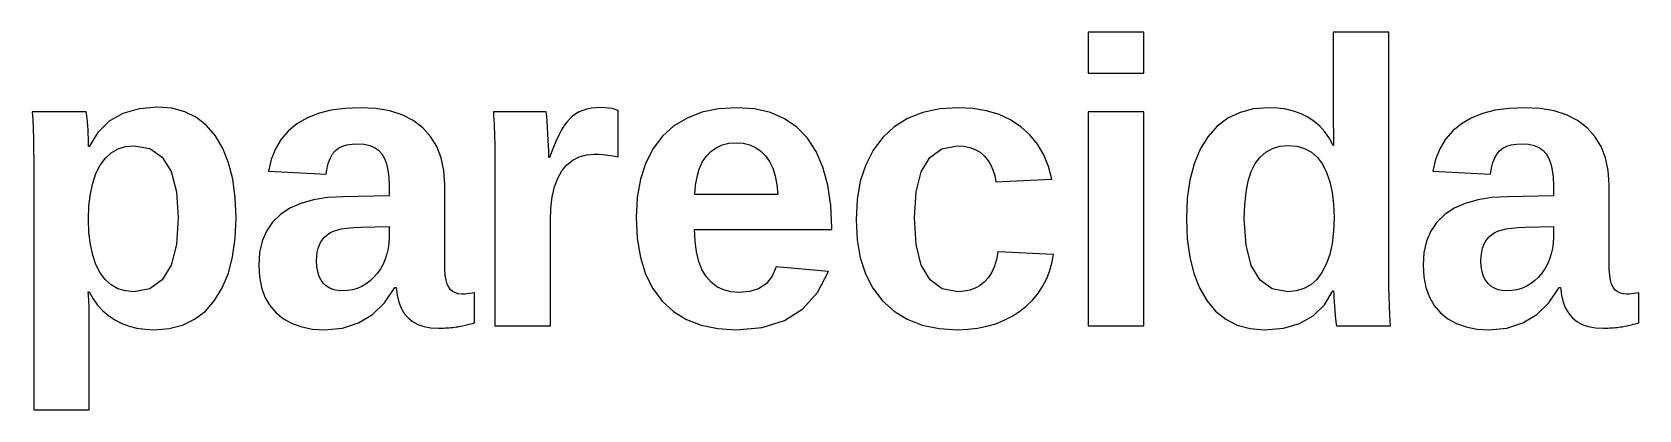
# Model space of a CAD drawing. Header units: metres. Extents: x 20 to 218, y 34 to 187.
# Drawn here: x 174.33 to 218.45, y 118.37 to 128.73 of the extents above; entities that cross this region are included whole.
import ezdxf

# ---------------------------------------------------------------- set-up
doc = ezdxf.new("R2010")
doc.units = ezdxf.units.M

msp = doc.modelspace()

# ---------------------------------------------------------------- linework, layer by layer
for p, q in [((204.857, 128.729), (203.332, 128.729)), ((203.332, 128.729), (203.332, 127.606)), ((204.857, 127.606), (204.857, 128.729)), ((211.582, 128.729), (210.058, 128.729)), ((210.058, 128.729), (210.058, 126.586)), ((211.582, 121.958), (211.582, 128.729)), ((203.332, 127.606), (204.857, 127.606)), ((177.269, 126.629), (176.825, 126.5)), ((177.779, 126.673), (177.269, 126.629)), ((178.171, 126.641), (177.779, 126.673)), ((178.526, 126.546), (178.171, 126.641)), ((182.922, 126.639), (182.537, 126.586)), ((183.344, 126.656), (182.922, 126.639)), ((183.769, 126.634), (183.344, 126.656)), ((184.152, 126.569), (183.769, 126.634)), ((189.562, 126.618), (189.452, 126.584)), ((189.681, 126.642), (189.562, 126.618)), ((189.81, 126.657), (189.681, 126.642)), ((189.948, 126.662), (189.81, 126.657)), ((190.061, 126.658), (189.948, 126.662)), ((190.164, 126.649), (190.061, 126.658)), ((190.259, 126.632), (190.164, 126.649)), ((190.344, 126.61), (190.259, 126.632)), ((193.183, 126.625), (192.725, 126.531)), ((193.688, 126.656), (193.183, 126.625)), ((194.17, 126.623), (193.688, 126.656)), ((194.604, 126.522), (194.17, 126.623)), ((199.252, 126.624), (198.788, 126.527)), ((199.766, 126.656), (199.252, 126.624)), ((200.166, 126.635), (199.766, 126.656)), ((200.538, 126.573), (200.166, 126.635)), ((207.872, 126.625), (207.499, 126.529)), ((208.284, 126.656), (207.872, 126.625)), ((208.526, 126.646), (208.284, 126.656)), ((208.756, 126.615), (208.526, 126.646)), ((208.971, 126.563), (208.756, 126.615)), ((214.891, 126.639), (214.506, 126.586)), ((215.313, 126.656), (214.891, 126.639)), ((215.738, 126.634), (215.313, 126.656)), ((216.121, 126.569), (215.738, 126.634)), ((175.816, 126.548), (174.334, 126.548)), ((174.334, 126.548), (174.35, 126.327)), ((174.35, 126.327), (174.362, 126.082)), ((175.826, 126.501), (175.816, 126.548)), ((175.836, 126.439), (175.826, 126.501)), ((175.845, 126.362), (175.836, 126.439)), ((175.854, 126.27), (175.845, 126.362)), ((175.862, 126.163), (175.854, 126.27)), ((176.45, 126.284), (176.142, 125.982)), ((176.825, 126.5), (176.45, 126.284)), ((178.844, 126.388), (178.526, 126.546)), ((179.125, 126.167), (178.844, 126.388)), ((181.605, 126.214), (181.37, 126.021)), ((181.879, 126.373), (181.605, 126.214)), ((182.189, 126.497), (181.879, 126.373)), ((182.537, 126.586), (182.189, 126.497)), ((184.495, 126.459), (184.152, 126.569)), ((184.797, 126.306), (184.495, 126.459)), ((185.058, 126.108), (184.797, 126.306)), ((188.451, 126.548), (186.997, 126.548)), ((186.997, 126.548), (187.004, 126.445)), ((187.004, 126.445), (187.01, 126.336)), ((187.01, 126.336), (187.016, 126.222)), ((187.016, 126.222), (187.021, 126.102)), ((188.458, 126.493), (188.451, 126.548)), ((188.466, 126.406), (188.458, 126.493)), ((188.474, 126.287), (188.466, 126.406)), ((188.484, 126.136), (188.474, 126.287)), ((189.011, 126.261), (188.939, 126.165)), ((189.089, 126.346), (189.011, 126.261)), ((189.171, 126.421), (189.089, 126.346)), ((189.259, 126.486), (189.171, 126.421)), ((189.352, 126.54), (189.259, 126.486)), ((189.452, 126.584), (189.352, 126.54)), ((190.42, 126.58), (190.344, 126.61)), ((190.42, 125.306), (190.42, 126.58)), ((192.316, 126.375), (191.956, 126.156)), ((192.725, 126.531), (192.316, 126.375)), ((194.99, 126.355), (194.604, 126.522)), ((195.329, 126.12), (194.99, 126.355)), ((198.372, 126.364), (198.006, 126.137)), ((198.788, 126.527), (198.372, 126.364)), ((200.881, 126.469), (200.538, 126.573)), ((201.195, 126.323), (200.881, 126.469)), ((201.48, 126.136), (201.195, 126.323)), ((204.857, 126.548), (203.332, 126.548)), ((203.332, 126.548), (203.332, 120.678)), ((204.857, 120.678), (204.857, 126.548)), ((207.165, 126.37), (206.871, 126.148)), ((207.499, 126.529), (207.165, 126.37)), ((209.173, 126.49), (208.971, 126.563)), ((209.361, 126.396), (209.173, 126.49)), ((209.533, 126.282), (209.361, 126.396)), ((209.69, 126.147), (209.533, 126.282)), ((210.058, 126.586), (210.069, 125.62)), ((213.575, 126.214), (213.339, 126.021)), ((213.848, 126.373), (213.575, 126.214)), ((214.159, 126.497), (213.848, 126.373)), ((214.506, 126.586), (214.159, 126.497)), ((216.464, 126.459), (216.121, 126.569)), ((216.766, 126.306), (216.464, 126.459)), ((217.028, 126.108), (216.766, 126.306)), ((174.362, 126.082), (174.371, 125.812)), ((174.371, 125.812), (174.376, 125.517)), ((175.868, 126.048), (175.862, 126.163)), ((175.874, 125.933), (175.868, 126.048)), ((175.878, 125.82), (175.874, 125.933)), ((175.88, 125.706), (175.878, 125.82)), ((176.142, 125.982), (175.902, 125.593)), ((179.369, 125.883), (179.125, 126.167)), ((179.572, 125.541), (179.369, 125.883)), ((181.174, 125.794), (181.017, 125.534)), ((181.37, 126.021), (181.174, 125.794)), ((185.275, 125.871), (185.058, 126.108)), ((185.444, 125.596), (185.275, 125.871)), ((187.021, 126.102), (187.027, 125.976)), ((187.027, 125.976), (187.032, 125.84)), ((187.032, 125.84), (187.036, 125.692)), ((188.494, 125.954), (188.484, 126.136)), ((188.504, 125.769), (188.494, 125.954)), ((188.512, 125.61), (188.504, 125.769)), ((188.713, 125.731), (188.63, 125.527)), ((188.793, 125.905), (188.713, 125.731)), ((188.868, 126.05), (188.793, 125.905)), ((188.939, 126.165), (188.868, 126.05)), ((191.643, 125.875), (191.383, 125.536)), ((191.956, 126.156), (191.643, 125.875)), ((195.619, 125.818), (195.329, 126.12)), ((195.86, 125.452), (195.619, 125.818)), ((197.688, 125.845), (197.425, 125.495)), ((198.006, 126.137), (197.688, 125.845)), ((201.731, 125.911), (201.48, 126.136)), ((201.942, 125.656), (201.731, 125.911)), ((206.616, 125.862), (206.404, 125.517)), ((206.871, 126.148), (206.616, 125.862)), ((209.829, 125.992), (209.69, 126.147)), ((209.952, 125.816), (209.829, 125.992)), ((210.058, 125.62), (209.952, 125.816)), ((213.143, 125.794), (212.986, 125.534)), ((213.339, 126.021), (213.143, 125.794)), ((217.244, 125.871), (217.028, 126.108)), ((217.413, 125.596), (217.244, 125.871)), ((174.376, 125.517), (174.378, 125.197)), ((175.881, 125.593), (175.88, 125.706)), ((175.902, 125.593), (175.881, 125.593)), ((176.344, 125.274), (176.507, 125.423)), ((176.507, 125.423), (176.693, 125.53)), ((176.693, 125.53), (176.902, 125.593)), ((176.902, 125.593), (177.134, 125.615)), ((177.134, 125.615), (177.569, 125.536)), ((177.569, 125.536), (177.908, 125.299)), ((177.908, 125.299), (178.15, 124.904)), ((179.73, 125.145), (179.572, 125.541)), ((181.017, 125.534), (180.9, 125.241)), ((182.523, 125.282), (182.585, 125.389)), ((182.585, 125.389), (182.658, 125.476)), ((182.658, 125.476), (182.746, 125.546)), ((182.746, 125.546), (182.852, 125.6)), ((182.852, 125.6), (182.976, 125.638)), ((182.976, 125.638), (183.119, 125.661)), ((183.119, 125.661), (183.279, 125.669)), ((183.279, 125.669), (183.451, 125.658)), ((183.451, 125.658), (183.603, 125.624)), ((183.603, 125.624), (183.734, 125.568)), ((183.734, 125.568), (183.845, 125.49)), ((183.845, 125.49), (183.935, 125.39)), ((183.935, 125.39), (184.008, 125.266)), ((185.564, 125.285), (185.444, 125.596)), ((187.036, 125.692), (187.038, 125.531)), ((187.038, 125.531), (187.04, 125.357)), ((187.04, 125.357), (187.04, 125.17)), ((188.517, 125.478), (188.512, 125.61)), ((188.52, 125.373), (188.517, 125.478)), ((188.522, 125.295), (188.52, 125.373)), ((188.543, 125.295), (188.522, 125.295)), ((188.63, 125.527), (188.543, 125.295)), ((189.177, 125.221), (189.354, 125.313)), ((189.354, 125.313), (189.552, 125.368)), ((189.552, 125.368), (189.769, 125.387)), ((189.769, 125.387), (189.886, 125.384)), ((189.886, 125.384), (190.009, 125.374)), ((190.009, 125.374), (190.139, 125.358)), ((190.139, 125.358), (190.276, 125.335)), ((190.276, 125.335), (190.42, 125.306)), ((191.383, 125.536), (191.181, 125.143)), ((192.734, 125.16), (192.839, 125.322)), ((192.839, 125.322), (192.965, 125.457)), ((192.965, 125.457), (193.111, 125.561)), ((193.111, 125.561), (193.276, 125.636)), ((193.276, 125.636), (193.461, 125.681)), ((193.461, 125.681), (193.666, 125.696)), ((193.666, 125.696), (193.86, 125.682)), ((193.86, 125.682), (194.037, 125.639)), ((194.037, 125.639), (194.198, 125.568)), ((194.198, 125.568), (194.342, 125.469)), ((194.342, 125.469), (194.469, 125.341)), ((194.469, 125.341), (194.578, 125.184)), ((196.047, 125.023), (195.86, 125.452)), ((197.425, 125.495), (197.22, 125.094)), ((198.745, 124.9), (198.98, 125.294)), ((198.98, 125.294), (199.31, 125.531)), ((199.31, 125.531), (199.734, 125.609)), ((199.734, 125.609), (199.916, 125.599)), ((199.916, 125.599), (200.081, 125.566)), ((200.081, 125.566), (200.228, 125.513)), ((200.228, 125.513), (200.359, 125.437)), ((200.359, 125.437), (200.471, 125.341)), ((200.471, 125.341), (200.568, 125.226)), ((202.113, 125.368), (201.942, 125.656)), ((202.243, 125.049), (202.113, 125.368)), ((206.404, 125.517), (206.239, 125.119)), ((207.915, 125.124), (208.047, 125.302)), ((208.047, 125.302), (208.204, 125.441)), ((208.204, 125.441), (208.386, 125.541)), ((208.386, 125.541), (208.594, 125.6)), ((208.594, 125.6), (208.826, 125.62)), ((208.826, 125.62), (209.062, 125.6)), ((209.062, 125.6), (209.273, 125.538)), ((209.273, 125.538), (209.46, 125.436)), ((209.46, 125.436), (209.623, 125.292)), ((209.623, 125.292), (209.762, 125.108)), ((210.069, 125.62), (210.058, 125.62)), ((212.986, 125.534), (212.869, 125.241)), ((214.492, 125.282), (214.554, 125.389)), ((214.554, 125.389), (214.627, 125.476)), ((214.627, 125.476), (214.715, 125.546)), ((214.715, 125.546), (214.821, 125.6)), ((214.821, 125.6), (214.946, 125.638)), ((214.946, 125.638), (215.088, 125.661)), ((215.088, 125.661), (215.248, 125.669)), ((215.248, 125.669), (215.42, 125.658)), ((215.42, 125.658), (215.572, 125.624)), ((215.572, 125.624), (215.703, 125.568)), ((215.703, 125.568), (215.814, 125.49)), ((215.814, 125.49), (215.905, 125.39)), ((215.905, 125.39), (215.977, 125.266)), ((217.533, 125.285), (217.413, 125.596)), ((174.378, 125.197), (174.378, 118.372)), ((175.997, 124.59), (176.087, 124.853)), ((176.087, 124.853), (176.203, 125.083)), ((176.203, 125.083), (176.344, 125.274)), ((178.15, 124.904), (178.295, 124.351)), ((179.843, 124.697), (179.73, 125.145)), ((180.9, 125.241), (180.821, 124.915)), ((180.821, 124.915), (182.411, 124.839)), ((182.411, 124.839), (182.436, 125.007)), ((182.436, 125.007), (182.474, 125.154)), ((182.474, 125.154), (182.523, 125.282)), ((184.008, 125.266), (184.064, 125.119)), ((184.064, 125.119), (184.104, 124.948)), ((184.104, 124.948), (184.128, 124.753)), ((185.636, 124.937), (185.564, 125.285)), ((185.661, 124.551), (185.636, 124.937)), ((187.04, 125.17), (187.04, 120.678)), ((188.768, 124.723), (188.882, 124.926)), ((188.882, 124.926), (189.019, 125.092)), ((189.019, 125.092), (189.177, 125.221)), ((191.181, 125.143), (191.037, 124.696)), ((192.589, 124.765), (192.651, 124.975)), ((192.651, 124.975), (192.734, 125.16)), ((194.578, 125.184), (194.667, 125)), ((194.667, 125), (194.736, 124.786)), ((196.18, 124.532), (196.047, 125.023)), ((197.22, 125.094), (197.073, 124.641)), ((198.603, 124.349), (198.745, 124.9)), ((200.568, 125.226), (200.648, 125.097)), ((200.648, 125.097), (200.714, 124.953)), ((200.714, 124.953), (200.763, 124.795)), ((202.332, 124.698), (202.243, 125.049)), ((206.239, 125.119), (206.121, 124.669)), ((207.724, 124.643), (207.807, 124.904)), ((207.807, 124.904), (207.915, 125.124)), ((209.762, 125.108), (209.876, 124.885)), ((209.876, 124.885), (209.965, 124.628)), ((212.869, 125.241), (212.791, 124.915)), ((212.791, 124.915), (214.38, 124.839)), ((214.38, 124.839), (214.406, 125.007)), ((214.406, 125.007), (214.443, 125.154)), ((214.443, 125.154), (214.492, 125.282)), ((215.977, 125.266), (216.033, 125.119)), ((216.033, 125.119), (216.073, 124.948)), ((216.073, 124.948), (216.097, 124.753)), ((217.606, 124.937), (217.533, 125.285)), ((217.63, 124.551), (217.606, 124.937)), ((175.932, 124.293), (175.997, 124.59)), ((179.91, 124.195), (179.843, 124.697)), ((184.128, 124.753), (184.136, 124.535)), ((184.136, 124.535), (184.136, 124.237)), ((185.661, 122.414), (185.661, 124.551)), ((188.616, 124.212), (188.679, 124.486)), ((188.679, 124.486), (188.768, 124.723)), ((191.037, 124.696), (190.95, 124.195)), ((192.533, 124.275), (192.55, 124.532)), ((192.55, 124.532), (192.589, 124.765)), ((194.736, 124.786), (194.784, 124.545)), ((194.784, 124.545), (194.811, 124.275)), ((196.26, 123.979), (196.18, 124.532)), ((197.073, 124.641), (196.985, 124.136)), ((200.763, 124.795), (200.797, 124.622)), ((200.797, 124.622), (202.332, 124.698)), ((206.121, 124.669), (206.051, 124.165)), ((207.664, 124.34), (207.724, 124.643)), ((209.965, 124.628), (210.029, 124.335)), ((216.097, 124.753), (216.105, 124.535)), ((216.105, 124.535), (216.105, 124.237)), ((217.63, 122.414), (217.63, 124.551)), ((175.893, 123.962), (175.932, 124.293)), ((178.295, 124.351), (178.344, 123.64)), ((179.933, 123.64), (179.91, 124.195)), ((181.71, 124.034), (181.409, 123.899)), ((182.055, 124.132), (181.71, 124.034)), ((182.442, 124.192), (182.055, 124.132)), ((182.872, 124.215), (182.442, 124.192)), ((184.136, 124.237), (182.872, 124.215)), ((188.578, 123.903), (188.616, 124.212)), ((190.95, 124.195), (190.921, 123.64)), ((194.811, 124.275), (192.533, 124.275)), ((196.287, 123.363), (196.26, 123.979)), ((196.985, 124.136), (196.956, 123.58)), ((198.556, 123.64), (198.603, 124.349)), ((206.051, 124.165), (206.027, 123.608)), ((207.616, 123.608), (207.628, 123.995)), ((207.628, 123.995), (207.664, 124.34)), ((210.029, 124.335), (210.067, 124.008)), ((210.067, 124.008), (210.079, 123.645)), ((213.68, 124.034), (213.378, 123.899)), ((214.024, 124.132), (213.68, 124.034)), ((214.411, 124.192), (214.024, 124.132)), ((214.841, 124.215), (214.411, 124.192)), ((216.105, 124.237), (214.841, 124.215)), ((175.881, 123.597), (175.893, 123.962)), ((175.893, 123.234), (175.881, 123.597)), ((178.344, 123.64), (178.295, 122.91)), ((179.909, 123.079), (179.933, 123.64)), ((181.15, 123.727), (180.936, 123.518)), ((181.409, 123.899), (181.15, 123.727)), ((188.565, 123.559), (188.578, 123.903)), ((188.565, 120.678), (188.565, 123.559)), ((190.921, 123.64), (190.95, 123.068)), ((196.956, 123.58), (196.985, 123.037)), ((198.604, 122.91), (198.556, 123.64)), ((206.027, 123.608), (206.049, 123.058)), ((207.664, 122.889), (207.616, 123.608)), ((210.079, 123.645), (210.066, 123.273)), ((213.119, 123.727), (212.905, 123.518)), ((213.378, 123.899), (213.119, 123.727)), ((175.932, 122.906), (175.893, 123.234)), ((180.769, 123.275), (180.651, 122.998)), ((180.936, 123.518), (180.769, 123.275)), ((182.313, 123.052), (182.372, 123.118)), ((182.372, 123.118), (182.44, 123.176)), ((182.44, 123.176), (182.516, 123.226)), ((182.516, 123.226), (182.601, 123.268)), ((182.601, 123.268), (182.702, 123.303)), ((182.702, 123.303), (182.828, 123.333)), ((182.828, 123.333), (182.979, 123.356)), ((182.979, 123.356), (183.155, 123.373)), ((183.155, 123.373), (183.355, 123.385)), ((183.355, 123.385), (184.136, 123.396)), ((184.136, 123.098), (184.129, 122.945)), ((184.136, 123.396), (184.136, 123.098)), ((192.534, 122.994), (192.522, 123.32)), ((192.522, 123.32), (196.287, 123.32)), ((196.287, 123.32), (196.287, 123.363)), ((210.066, 123.273), (210.026, 122.936)), ((212.739, 123.275), (212.62, 122.998)), ((212.905, 123.518), (212.739, 123.275)), ((214.282, 123.052), (214.341, 123.118)), ((214.341, 123.118), (214.409, 123.176)), ((214.409, 123.176), (214.485, 123.226)), ((214.485, 123.226), (214.57, 123.268)), ((214.57, 123.268), (214.671, 123.303)), ((214.671, 123.303), (214.797, 123.333)), ((214.797, 123.333), (214.948, 123.356)), ((214.948, 123.356), (215.124, 123.373)), ((215.124, 123.373), (215.324, 123.385)), ((215.324, 123.385), (216.105, 123.396)), ((216.105, 123.098), (216.099, 122.945)), ((216.105, 123.396), (216.105, 123.098)), ((175.997, 122.613), (175.932, 122.906)), ((178.295, 122.91), (178.148, 122.342)), ((179.839, 122.571), (179.909, 123.079)), ((180.579, 122.685), (180.556, 122.338)), ((180.651, 122.998), (180.579, 122.685)), ((182.15, 122.582), (182.164, 122.697)), ((182.164, 122.697), (182.187, 122.801)), ((182.187, 122.801), (182.22, 122.895)), ((182.22, 122.895), (182.262, 122.978)), ((182.262, 122.978), (182.313, 123.052)), ((184.076, 122.65), (184.029, 122.507)), ((184.109, 122.796), (184.076, 122.65)), ((184.129, 122.945), (184.109, 122.796)), ((190.95, 123.068), (191.035, 122.553)), ((192.573, 122.702), (192.534, 122.994)), ((192.636, 122.443), (192.573, 122.702)), ((196.985, 123.037), (197.072, 122.544)), ((198.748, 122.342), (198.604, 122.91)), ((200.846, 122.702), (200.809, 122.495)), ((202.376, 122.631), (200.846, 122.702)), ((206.049, 123.058), (206.116, 122.559)), ((207.808, 122.33), (207.664, 122.889)), ((210.026, 122.936), (209.96, 122.635)), ((212.549, 122.685), (212.525, 122.338)), ((212.62, 122.998), (212.549, 122.685)), ((214.119, 122.582), (214.133, 122.697)), ((214.133, 122.697), (214.156, 122.801)), ((214.156, 122.801), (214.189, 122.895)), ((214.189, 122.895), (214.231, 122.978)), ((214.231, 122.978), (214.282, 123.052)), ((216.045, 122.65), (215.998, 122.507)), ((216.078, 122.796), (216.045, 122.65)), ((216.099, 122.945), (216.078, 122.796)), ((176.087, 122.354), (175.997, 122.613)), ((176.203, 122.129), (176.087, 122.354)), ((178.148, 122.342), (177.904, 121.936)), ((179.721, 122.117), (179.839, 122.571)), ((180.556, 122.338), (180.575, 122.017)), ((182.145, 122.457), (182.15, 122.582)), ((182.153, 122.299), (182.145, 122.457)), ((182.176, 122.158), (182.153, 122.299)), ((183.896, 122.236), (183.813, 122.116)), ((183.968, 122.368), (183.896, 122.236)), ((184.029, 122.507), (183.968, 122.368)), ((185.665, 122.229), (185.661, 122.414)), ((185.678, 122.068), (185.665, 122.229)), ((191.035, 122.553), (191.177, 122.096)), ((192.725, 122.218), (192.636, 122.443)), ((192.839, 122.026), (192.725, 122.218)), ((194.762, 122.289), (194.654, 122.037)), ((196.2, 122.164), (194.762, 122.289)), ((197.072, 122.544), (197.218, 122.1)), ((198.988, 121.936), (198.748, 122.342)), ((200.754, 122.31), (200.681, 122.147)), ((200.809, 122.495), (200.754, 122.31)), ((202.268, 122.17), (202.332, 122.395)), ((202.332, 122.395), (202.376, 122.631)), ((206.116, 122.559), (206.228, 122.112)), ((208.048, 121.931), (207.808, 122.33)), ((209.868, 122.369), (209.748, 122.14)), ((209.96, 122.635), (209.868, 122.369)), ((212.525, 122.338), (212.544, 122.017)), ((214.114, 122.457), (214.119, 122.582)), ((214.122, 122.299), (214.114, 122.457)), ((214.145, 122.158), (214.122, 122.299)), ((215.865, 122.236), (215.782, 122.116)), ((215.937, 122.368), (215.865, 122.236)), ((215.998, 122.507), (215.937, 122.368)), ((217.634, 122.229), (217.63, 122.414)), ((217.648, 122.068), (217.634, 122.229)), ((176.343, 121.943), (176.203, 122.129)), ((176.505, 121.798), (176.343, 121.943)), ((176.689, 121.694), (176.505, 121.798)), ((177.904, 121.936), (177.562, 121.692)), ((179.556, 121.717), (179.721, 122.117)), ((180.575, 122.017), (180.632, 121.726)), ((182.214, 122.033), (182.176, 122.158)), ((182.268, 121.926), (182.214, 122.033)), ((182.338, 121.836), (182.268, 121.926)), ((182.42, 121.763), (182.338, 121.836)), ((182.512, 121.706), (182.42, 121.763)), ((183.383, 121.758), (183.258, 121.703)), ((183.504, 121.828), (183.383, 121.758)), ((183.617, 121.912), (183.504, 121.828)), ((183.72, 122.008), (183.617, 121.912)), ((183.813, 122.116), (183.72, 122.008)), ((185.701, 121.932), (185.678, 122.068)), ((185.732, 121.82), (185.701, 121.932)), ((185.772, 121.733), (185.732, 121.82)), ((191.177, 122.096), (191.376, 121.696)), ((192.977, 121.869), (192.839, 122.026)), ((193.136, 121.747), (192.977, 121.869)), ((194.498, 121.841), (194.294, 121.701)), ((194.654, 122.037), (194.498, 121.841)), ((195.899, 121.59), (196.2, 122.164)), ((197.218, 122.1), (197.421, 121.707)), ((199.324, 121.692), (198.988, 121.936)), ((200.359, 121.786), (200.225, 121.71)), ((200.482, 121.885), (200.359, 121.786)), ((200.591, 122.005), (200.482, 121.885)), ((200.681, 122.147), (200.591, 122.005)), ((202.074, 121.751), (202.181, 121.955)), ((202.181, 121.955), (202.268, 122.17)), ((206.228, 122.112), (206.385, 121.715)), ((208.384, 121.691), (208.048, 121.931)), ((209.44, 121.801), (209.254, 121.696)), ((209.605, 121.95), (209.44, 121.801)), ((209.748, 122.14), (209.605, 121.95)), ((211.584, 121.734), (211.582, 121.958)), ((212.544, 122.017), (212.601, 121.726)), ((214.184, 122.033), (214.145, 122.158)), ((214.238, 121.926), (214.184, 122.033)), ((214.307, 121.836), (214.238, 121.926)), ((214.389, 121.763), (214.307, 121.836)), ((214.481, 121.706), (214.389, 121.763)), ((215.353, 121.758), (215.227, 121.703)), ((215.473, 121.828), (215.353, 121.758)), ((215.587, 121.912), (215.473, 121.828)), ((215.689, 122.008), (215.587, 121.912)), ((215.782, 122.116), (215.689, 122.008)), ((217.67, 121.932), (217.648, 122.068)), ((217.701, 121.82), (217.67, 121.932)), ((217.741, 121.733), (217.701, 121.82)), ((175.881, 121.52), (175.87, 121.611)), ((175.87, 121.611), (175.902, 121.611)), ((175.891, 121.375), (175.881, 121.52)), ((175.897, 121.178), (175.891, 121.375)), ((175.902, 121.611), (176.009, 121.419)), ((176.009, 121.419), (176.132, 121.245)), ((176.895, 121.632), (176.689, 121.694)), ((177.123, 121.611), (176.895, 121.632)), ((177.562, 121.692), (177.123, 121.611)), ((179.09, 121.082), (179.344, 121.37)), ((179.344, 121.37), (179.556, 121.717)), ((180.632, 121.726), (180.727, 121.465)), ((180.727, 121.465), (180.861, 121.234)), ((182.615, 121.665), (182.512, 121.706)), ((182.727, 121.641), (182.615, 121.665)), ((182.85, 121.633), (182.727, 121.641)), ((182.991, 121.641), (182.85, 121.633)), ((183.127, 121.664), (182.991, 121.641)), ((183.258, 121.703), (183.127, 121.664)), ((184.011, 121.309), (184.293, 121.725)), ((184.293, 121.725), (184.326, 121.725)), ((184.326, 121.725), (184.356, 121.516)), ((184.356, 121.516), (184.405, 121.329)), ((184.405, 121.329), (184.47, 121.163)), ((185.822, 121.666), (185.772, 121.733)), ((185.885, 121.613), (185.822, 121.666)), ((185.959, 121.576), (185.885, 121.613)), ((186.045, 121.553), (185.959, 121.576)), ((186.143, 121.546), (186.045, 121.553)), ((186.212, 121.547), (186.143, 121.546)), ((186.281, 121.551), (186.212, 121.547)), ((186.348, 121.558), (186.281, 121.551)), ((186.414, 121.567), (186.348, 121.558)), ((186.48, 121.579), (186.414, 121.567)), ((186.48, 120.754), (186.48, 121.579)), ((191.376, 121.696), (191.632, 121.353)), ((191.632, 121.353), (191.941, 121.071)), ((193.317, 121.659), (193.136, 121.747)), ((193.519, 121.607), (193.317, 121.659)), ((193.742, 121.589), (193.519, 121.607)), ((194.042, 121.617), (193.742, 121.589)), ((194.294, 121.701), (194.042, 121.617)), ((195.495, 121.144), (195.899, 121.59)), ((197.421, 121.707), (197.683, 121.364)), ((197.683, 121.364), (197.998, 121.078)), ((199.755, 121.611), (199.324, 121.692)), ((199.923, 121.622), (199.755, 121.611)), ((200.08, 121.655), (199.923, 121.622)), ((200.225, 121.71), (200.08, 121.655)), ((201.629, 121.214), (201.796, 121.377)), ((201.796, 121.377), (201.944, 121.557)), ((201.944, 121.557), (202.074, 121.751)), ((206.385, 121.715), (206.586, 121.37)), ((206.586, 121.37), (206.828, 121.082)), ((208.815, 121.611), (208.384, 121.691)), ((209.045, 121.632), (208.815, 121.611)), ((209.254, 121.696), (209.045, 121.632)), ((209.814, 121.25), (210.047, 121.633)), ((210.047, 121.633), (210.069, 121.633)), ((210.069, 121.633), (210.07, 121.542)), ((210.07, 121.542), (210.073, 121.441)), ((210.073, 121.441), (210.079, 121.332)), ((210.079, 121.332), (210.088, 121.214)), ((211.589, 121.493), (211.584, 121.734)), ((211.598, 121.237), (211.589, 121.493)), ((212.601, 121.726), (212.697, 121.465)), ((212.697, 121.465), (212.83, 121.234)), ((214.584, 121.665), (214.481, 121.706)), ((214.697, 121.641), (214.584, 121.665)), ((214.82, 121.633), (214.697, 121.641)), ((214.96, 121.641), (214.82, 121.633)), ((215.096, 121.664), (214.96, 121.641)), ((215.227, 121.703), (215.096, 121.664)), ((215.981, 121.309), (216.263, 121.725)), ((216.263, 121.725), (216.295, 121.725)), ((216.295, 121.725), (216.326, 121.516)), ((216.326, 121.516), (216.374, 121.329)), ((216.374, 121.329), (216.439, 121.163)), ((217.791, 121.666), (217.741, 121.733)), ((217.854, 121.613), (217.791, 121.666)), ((217.928, 121.576), (217.854, 121.613)), ((218.014, 121.553), (217.928, 121.576)), ((218.113, 121.546), (218.014, 121.553)), ((218.182, 121.547), (218.113, 121.546)), ((218.25, 121.551), (218.182, 121.547)), ((218.317, 121.558), (218.25, 121.551)), ((218.383, 121.567), (218.317, 121.558)), ((218.449, 121.579), (218.383, 121.567)), ((218.449, 120.754), (218.449, 121.579)), ((175.901, 120.927), (175.897, 121.178)), ((175.902, 120.624), (175.901, 120.927)), ((176.132, 121.245), (176.272, 121.091)), ((176.272, 121.091), (176.43, 120.955)), ((176.43, 120.955), (176.605, 120.838)), ((178.796, 120.858), (179.09, 121.082)), ((180.861, 121.234), (181.033, 121.033)), ((181.033, 121.033), (181.239, 120.866)), ((183.291, 120.754), (183.677, 120.985)), ((183.677, 120.985), (184.011, 121.309)), ((184.47, 121.163), (184.553, 121.018)), ((184.553, 121.018), (184.654, 120.895)), ((184.654, 120.895), (184.776, 120.793)), ((191.941, 121.071), (192.299, 120.852)), ((194.988, 120.825), (195.495, 121.144)), ((197.998, 121.078), (198.362, 120.856)), ((201.025, 120.827), (201.244, 120.939)), ((201.244, 120.939), (201.445, 121.068)), ((201.445, 121.068), (201.629, 121.214)), ((206.828, 121.082), (207.107, 120.858)), ((209.134, 120.74), (209.51, 120.952)), ((209.51, 120.952), (209.814, 121.25)), ((210.088, 121.214), (210.098, 121.088)), ((210.098, 121.088), (210.11, 120.966)), ((210.11, 120.966), (210.121, 120.865)), ((211.61, 120.965), (211.598, 121.237)), ((211.626, 120.678), (211.61, 120.965)), ((212.83, 121.234), (213.002, 121.033)), ((213.002, 121.033), (213.208, 120.866)), ((215.26, 120.754), (215.646, 120.985)), ((215.646, 120.985), (215.981, 121.309)), ((216.439, 121.163), (216.523, 121.018)), ((216.523, 121.018), (216.623, 120.895)), ((216.623, 120.895), (216.745, 120.793)), ((175.902, 118.372), (175.902, 120.624)), ((176.605, 120.838), (176.795, 120.741)), ((176.795, 120.741), (176.997, 120.666)), ((176.997, 120.666), (177.213, 120.612)), ((177.213, 120.612), (177.441, 120.58)), ((177.441, 120.58), (177.682, 120.57)), ((177.682, 120.57), (178.092, 120.602)), ((178.092, 120.602), (178.463, 120.698)), ((178.463, 120.698), (178.796, 120.858)), ((181.239, 120.866), (181.475, 120.736)), ((181.475, 120.736), (181.741, 120.644)), ((181.741, 120.644), (182.036, 120.588)), ((182.036, 120.588), (182.362, 120.57)), ((182.362, 120.57), (182.853, 120.616)), ((182.853, 120.616), (183.291, 120.754)), ((184.776, 120.793), (184.922, 120.714)), ((184.922, 120.714), (185.091, 120.658)), ((185.091, 120.658), (185.285, 120.624)), ((185.285, 120.624), (185.503, 120.613)), ((185.503, 120.613), (185.567, 120.613)), ((185.567, 120.613), (185.627, 120.615)), ((185.627, 120.615), (185.684, 120.617)), ((185.684, 120.617), (185.738, 120.62)), ((185.738, 120.62), (185.788, 120.624)), ((185.788, 120.624), (185.836, 120.628)), ((185.836, 120.628), (185.884, 120.633)), ((185.884, 120.633), (185.93, 120.639)), ((185.93, 120.639), (185.975, 120.645)), ((185.975, 120.645), (186.019, 120.651)), ((186.019, 120.651), (186.062, 120.658)), ((186.062, 120.658), (186.105, 120.666)), ((186.105, 120.666), (186.149, 120.674)), ((186.149, 120.674), (186.192, 120.684)), ((186.192, 120.684), (186.236, 120.694)), ((186.236, 120.694), (186.28, 120.705)), ((186.28, 120.705), (186.327, 120.717)), ((186.327, 120.717), (186.376, 120.729)), ((186.376, 120.729), (186.427, 120.741)), ((186.427, 120.741), (186.48, 120.754)), ((187.04, 120.678), (188.565, 120.678)), ((192.299, 120.852), (192.706, 120.695)), ((192.706, 120.695), (193.161, 120.601)), ((193.161, 120.601), (193.666, 120.57)), ((193.666, 120.57), (194.379, 120.633)), ((194.379, 120.633), (194.988, 120.825)), ((198.362, 120.856), (198.774, 120.697)), ((198.774, 120.697), (199.235, 120.601)), ((199.235, 120.601), (199.744, 120.57)), ((199.744, 120.57), (200.023, 120.58)), ((200.023, 120.58), (200.29, 120.611)), ((200.29, 120.611), (200.546, 120.662)), ((200.546, 120.662), (200.791, 120.734)), ((200.791, 120.734), (201.025, 120.827)), ((203.332, 120.678), (204.857, 120.678)), ((207.107, 120.858), (207.424, 120.698)), ((207.424, 120.698), (207.778, 120.602)), ((207.778, 120.602), (208.17, 120.57)), ((208.17, 120.57), (208.688, 120.612)), ((208.688, 120.612), (209.134, 120.74)), ((210.121, 120.865), (210.131, 120.783)), ((210.131, 120.783), (210.141, 120.72)), ((210.141, 120.72), (210.15, 120.678)), ((210.15, 120.678), (211.626, 120.678)), ((213.208, 120.866), (213.444, 120.736)), ((213.444, 120.736), (213.71, 120.644)), ((213.71, 120.644), (214.006, 120.588)), ((214.006, 120.588), (214.331, 120.57)), ((214.331, 120.57), (214.822, 120.616)), ((214.822, 120.616), (215.26, 120.754)), ((216.745, 120.793), (216.891, 120.714)), ((216.891, 120.714), (217.061, 120.658)), ((217.061, 120.658), (217.254, 120.624)), ((217.254, 120.624), (217.472, 120.613)), ((217.472, 120.613), (217.536, 120.613)), ((217.536, 120.613), (217.596, 120.615)), ((217.596, 120.615), (217.653, 120.617)), ((217.653, 120.617), (217.707, 120.62)), ((217.707, 120.62), (217.757, 120.624)), ((217.757, 120.624), (217.806, 120.628)), ((217.806, 120.628), (217.853, 120.633)), ((217.853, 120.633), (217.899, 120.639)), ((217.899, 120.639), (217.944, 120.645)), ((217.944, 120.645), (217.988, 120.651)), ((217.988, 120.651), (218.031, 120.658)), ((218.031, 120.658), (218.075, 120.666)), ((218.075, 120.666), (218.118, 120.674)), ((218.118, 120.674), (218.161, 120.684)), ((218.161, 120.684), (218.205, 120.694)), ((218.205, 120.694), (218.249, 120.705)), ((218.249, 120.705), (218.296, 120.717)), ((218.296, 120.717), (218.345, 120.729)), ((218.345, 120.729), (218.396, 120.741)), ((218.396, 120.741), (218.449, 120.754)), ((174.378, 118.372), (175.902, 118.372))]:
    msp.add_line(p, q)

doc.saveas('drawing.dxf')
